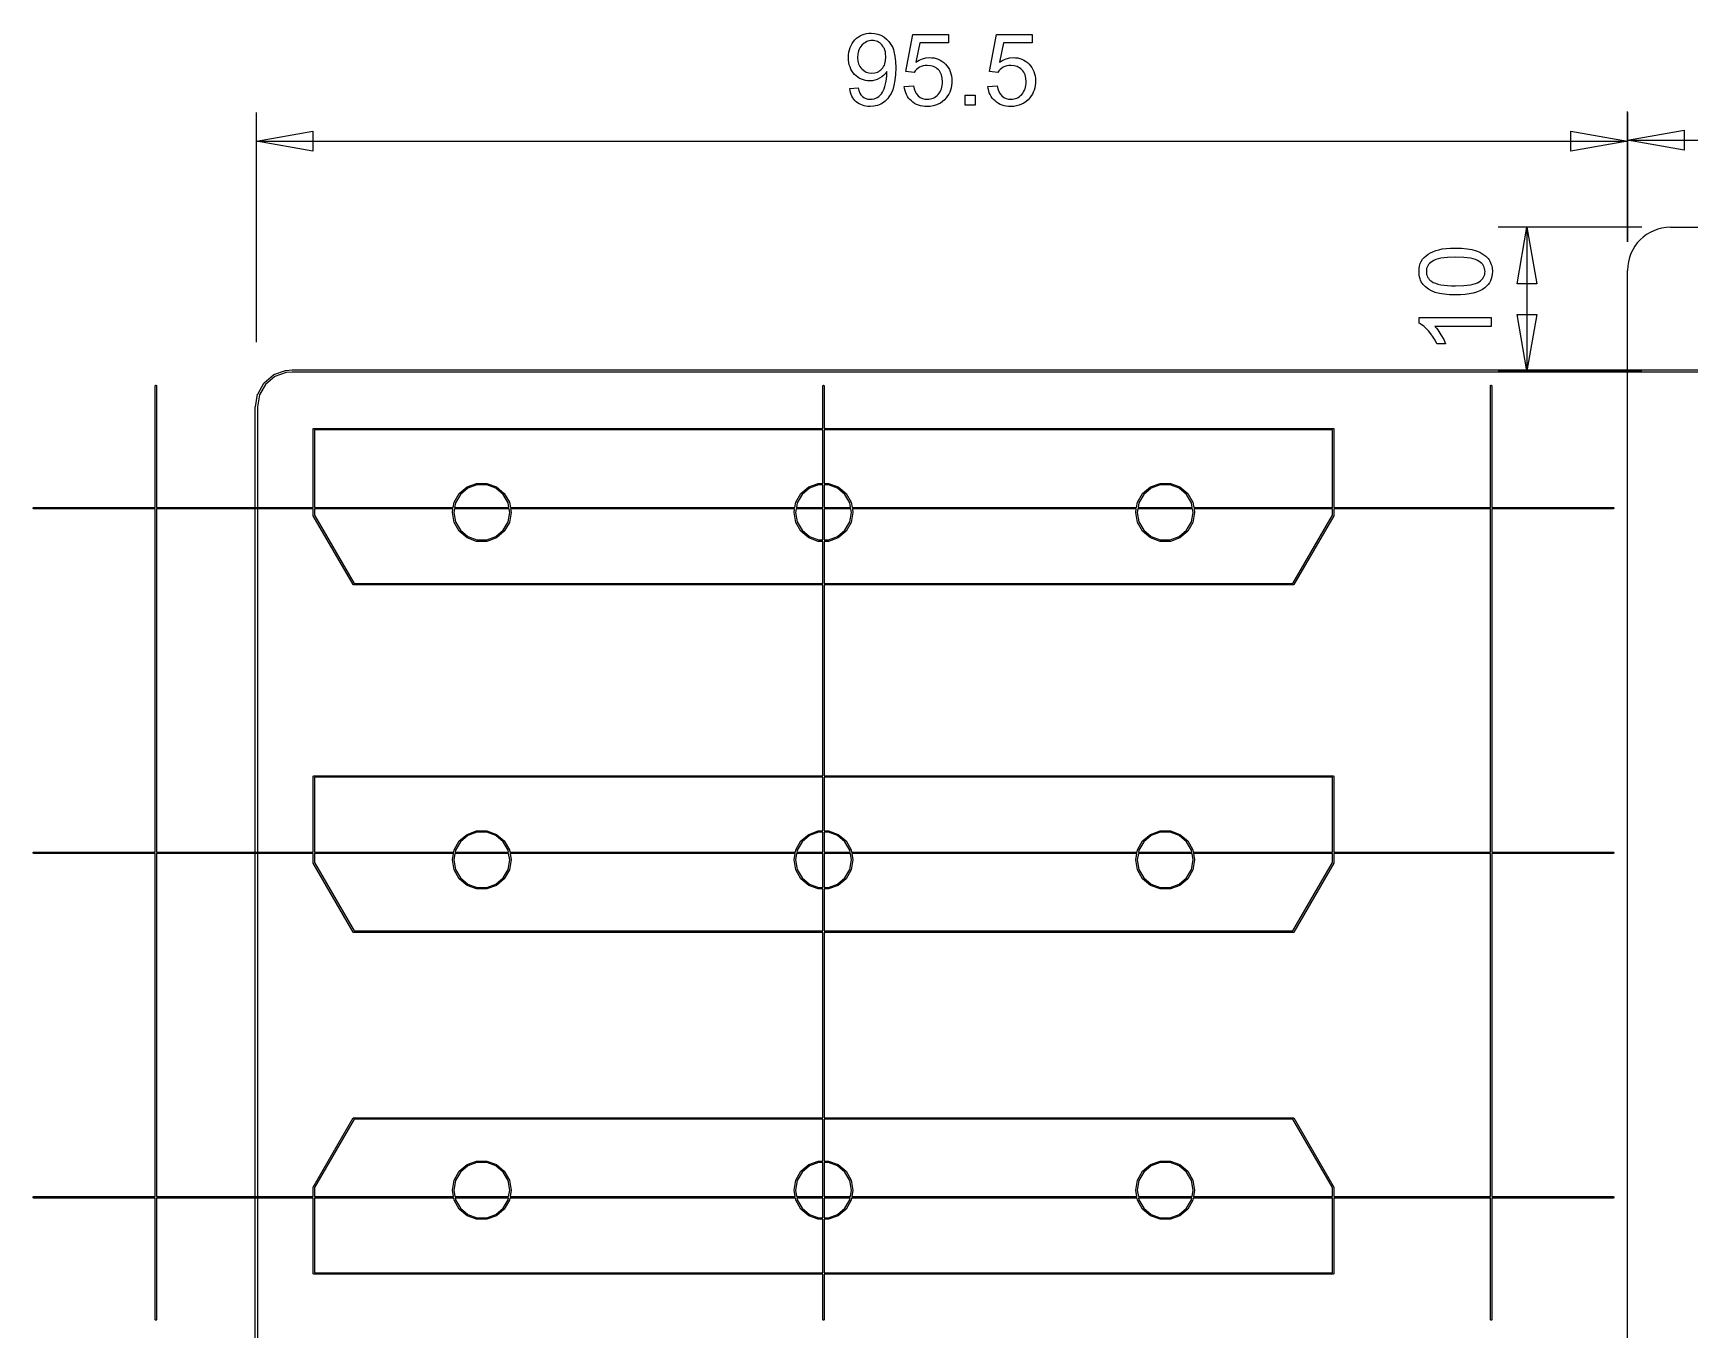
# Model space of a CAD drawing. Extents: x -55 to 320, y -110 to 124.
# Drawn here: x -55 to 60.3, y 33.2 to 123.5 of the extents above; entities that cross this region are included whole.
import ezdxf

# ---------------------------------------------------------------- set-up
doc = ezdxf.new("R2010")
doc.units = 0
doc.header["$LTSCALE"] = 10
for name, color, linetype in [('devices', 7, 'CONTINUOUS'), ('edge_cuts', 7, 'CONTINUOUS'), ('support_2mm_layer', 7, 'CONTINUOUS')]:
    doc.layers.add(name, color=color, linetype=linetype)

msp = doc.modelspace()

# ---------------------------------------------------------------- linework, layer by layer
at = {"layer": 'devices', "color": 7, "linetype": 'CONTINUOUS'}
for p, q in [((-46.55, 98.97), (-46.54, 98.98)), ((-46.55, 98.95), (-46.55, 98.97)), ((-46.55, 90.5), (-46.55, 98.95)), ((-46.54, 98.98), (-46.52, 98.99)), ((-46.52, 98.99), (-46.51, 99)), ((-46.51, 99), (-46.49, 99)), ((-46.49, 99), (-46.48, 98.99)), ((-46.48, 98.99), (-46.46, 98.98)), ((-46.46, 98.98), (-46.45, 98.97)), ((-46.45, 98.97), (-46.45, 98.95)), ((-46.45, 98.95), (-46.45, 90.5)), ((-0.05, 98.97), (-0.04, 98.98)), ((-0.05, 98.95), (-0.05, 98.97)), ((-0.05, 96), (-0.05, 98.95)), ((-0.04, 98.98), (-0.03, 98.99)), ((-0.03, 98.99), (-0.01, 99)), ((-0.01, 99), (0.01, 99)), ((0.01, 99), (0.03, 98.99)), ((0.03, 98.99), (0.04, 98.98)), ((0.04, 98.98), (0.05, 98.97)), ((0.05, 98.97), (0.05, 98.95)), ((0.05, 98.95), (0.05, 96)), ((46.45, 98.97), (46.46, 98.98)), ((46.45, 98.95), (46.45, 98.97)), ((46.45, 90.5), (46.45, 98.95)), ((46.46, 98.98), (46.48, 98.99)), ((46.48, 98.99), (46.49, 99)), ((46.49, 99), (46.51, 99)), ((46.51, 99), (46.52, 98.99)), ((46.52, 98.99), (46.54, 98.98)), ((46.54, 98.98), (46.55, 98.97)), ((46.55, 98.97), (46.55, 98.95)), ((46.55, 98.95), (46.55, 90.5)), ((-35.55, 95.96), (-35.55, 95.97)), ((-35.55, 95.97), (-35.54, 95.97)), ((-35.55, 95.95), (-35.55, 95.96)), ((-35.55, 95.96), (-35.55, 95.96)), ((-35.55, 90.5), (-35.55, 95.95)), ((-35.55, 95.95), (-35.55, 95.95)), ((-35.54, 95.97), (-35.54, 95.98)), ((-35.54, 95.98), (-35.54, 95.98)), ((-35.54, 95.98), (-35.53, 95.98)), ((-35.54, 95.97), (-35.54, 95.97)), ((-35.53, 95.98), (-35.53, 95.99)), ((-35.53, 95.99), (-35.53, 95.99)), ((-35.53, 95.99), (-35.52, 95.99)), ((-35.52, 95.99), (-35.52, 96)), ((-35.52, 96), (-35.51, 96)), ((-35.52, 95.99), (-35.52, 95.99)), ((-35.51, 96), (-35.51, 96)), ((-35.51, 96), (-35.5, 96)), ((-35.5, 96), (-35.5, 96)), ((-35.5, 96), (-0.05, 96)), ((-35.45, 95.9), (-35.45, 90.5)), ((-0.05, 95.9), (-35.45, 95.9)), ((-0.05, 92.17), (-0.05, 95.9)), ((0.05, 96), (35.5, 96)), ((0.05, 95.9), (0.05, 92.17)), ((35.45, 95.9), (0.05, 95.9)), ((35.45, 90.5), (35.45, 95.9)), ((35.5, 96), (35.5, 96)), ((35.5, 96), (35.51, 96)), ((35.51, 96), (35.51, 96)), ((35.51, 96), (35.52, 96)), ((35.52, 96), (35.52, 95.99)), ((35.52, 95.99), (35.52, 95.99)), ((35.52, 95.99), (35.53, 95.99)), ((35.53, 95.99), (35.53, 95.99)), ((35.53, 95.99), (35.53, 95.98)), ((35.53, 95.98), (35.54, 95.98)), ((35.54, 95.98), (35.54, 95.98)), ((35.54, 95.98), (35.54, 95.97)), ((35.54, 95.97), (35.54, 95.97)), ((35.54, 95.97), (35.55, 95.97)), ((35.55, 95.97), (35.55, 95.96)), ((35.55, 95.96), (35.55, 95.96)), ((35.55, 95.96), (35.55, 95.95)), ((35.55, 95.95), (35.55, 95.95)), ((35.55, 95.95), (35.55, 90.5)), ((-25.73, 90.85), (-25.37, 91.47)), ((-25.29, 91.4), (-25.63, 90.82)), ((-25.37, 91.47), (-24.82, 91.93)), ((-24.77, 91.84), (-25.29, 91.4)), ((-24.82, 91.93), (-24.16, 92.17)), ((-24.14, 92.07), (-24.77, 91.84)), ((-24.16, 92.17), (-23.44, 92.17)), ((-23.46, 92.07), (-24.14, 92.07)), ((-22.82, 91.84), (-23.46, 92.07)), ((-23.44, 92.17), (-22.77, 91.93)), ((-22.31, 91.4), (-22.82, 91.84)), ((-22.77, 91.93), (-22.23, 91.47)), ((-21.97, 90.82), (-22.31, 91.4)), ((-22.23, 91.47), (-21.87, 90.85)), ((-1.93, 90.85), (-1.57, 91.47)), ((-1.49, 91.4), (-1.83, 90.82)), ((-1.57, 91.47), (-1.02, 91.93)), ((-0.97, 91.84), (-1.49, 91.4)), ((-1.02, 91.93), (-0.36, 92.17)), ((-0.34, 92.07), (-0.97, 91.84)), ((-0.36, 92.17), (-0.05, 92.17)), ((-0.05, 92.07), (-0.34, 92.07)), ((-0.05, 90.5), (-0.05, 92.07)), ((0.05, 92.17), (0.36, 92.17)), ((0.05, 92.07), (0.05, 90.5)), ((0.34, 92.07), (0.05, 92.07)), ((0.97, 91.84), (0.34, 92.07)), ((0.36, 92.17), (1.02, 91.93)), ((1.49, 91.4), (0.97, 91.84)), ((1.02, 91.93), (1.57, 91.47)), ((1.83, 90.82), (1.49, 91.4)), ((1.57, 91.47), (1.93, 90.85)), ((21.87, 90.85), (22.23, 91.47)), ((22.31, 91.4), (21.97, 90.82)), ((22.23, 91.47), (22.77, 91.93)), ((22.82, 91.84), (22.31, 91.4)), ((22.77, 91.93), (23.44, 92.17)), ((23.46, 92.07), (22.82, 91.84)), ((23.44, 92.17), (24.16, 92.17)), ((24.14, 92.07), (23.46, 92.07)), ((24.77, 91.84), (24.14, 92.07)), ((24.16, 92.17), (24.82, 91.93)), ((25.29, 91.4), (24.77, 91.84)), ((24.82, 91.93), (25.37, 91.47)), ((25.63, 90.82), (25.29, 91.4)), ((25.37, 91.47), (25.73, 90.85)), ((-55.05, 90.46), (-55.04, 90.47)), ((-55.05, 90.44), (-55.05, 90.46)), ((-55.04, 90.42), (-55.05, 90.44)), ((-55.04, 90.47), (-55.03, 90.49)), ((-55.03, 90.41), (-55.04, 90.42)), ((-55.03, 90.49), (-55.02, 90.5)), ((-55.02, 90.4), (-55.03, 90.41)), ((-55.02, 90.5), (-55, 90.5)), ((-55, 90.4), (-55.02, 90.4)), ((-55, 90.5), (-46.55, 90.5)), ((-46.55, 90.4), (-55, 90.4)), ((-46.55, 66.5), (-46.55, 90.4)), ((-46.45, 90.5), (-35.55, 90.5)), ((-46.45, 90.4), (-46.45, 66.5)), ((-35.55, 90.4), (-46.45, 90.4)), ((-35.55, 89.95), (-35.55, 90.4)), ((-35.45, 90.5), (-25.79, 90.5)), ((-25.81, 90.4), (-35.45, 90.4)), ((-35.45, 90.4), (-35.45, 89.96)), ((-25.85, 90.15), (-25.81, 90.4)), ((-25.73, 89.45), (-25.85, 90.15)), ((-25.79, 90.5), (-25.73, 90.85)), ((-25.71, 90.4), (-25.75, 90.15)), ((-25.75, 90.15), (-25.63, 89.48)), ((-21.89, 90.4), (-25.71, 90.4)), ((-25.63, 90.82), (-25.69, 90.5)), ((-25.69, 90.5), (-21.91, 90.5)), ((-21.91, 90.5), (-21.97, 90.82)), ((-21.97, 89.48), (-21.85, 90.15)), ((-21.85, 90.15), (-21.89, 90.4)), ((-21.87, 90.85), (-21.81, 90.5)), ((-21.75, 90.15), (-21.87, 89.45)), ((-21.81, 90.5), (-1.99, 90.5)), ((-2.01, 90.4), (-21.79, 90.4)), ((-21.79, 90.4), (-21.75, 90.15)), ((-2.05, 90.15), (-2.01, 90.4)), ((-1.93, 89.45), (-2.05, 90.15)), ((-1.99, 90.5), (-1.93, 90.85)), ((-1.91, 90.4), (-1.95, 90.15)), ((-1.95, 90.15), (-1.83, 89.48)), ((-0.05, 90.4), (-1.91, 90.4)), ((-1.83, 90.82), (-1.89, 90.5)), ((-1.89, 90.5), (-0.05, 90.5)), ((-0.05, 88.23), (-0.05, 90.4)), ((0.05, 90.5), (1.89, 90.5)), ((0.05, 90.4), (0.05, 88.23)), ((1.91, 90.4), (0.05, 90.4)), ((1.89, 90.5), (1.83, 90.82)), ((1.83, 89.48), (1.95, 90.15)), ((1.95, 90.15), (1.91, 90.4)), ((1.93, 90.85), (1.99, 90.5)), ((2.05, 90.15), (1.93, 89.45)), ((1.99, 90.5), (21.81, 90.5)), ((21.79, 90.4), (2.01, 90.4)), ((2.01, 90.4), (2.05, 90.15)), ((21.75, 90.15), (21.79, 90.4)), ((21.87, 89.45), (21.75, 90.15)), ((21.81, 90.5), (21.87, 90.85)), ((21.89, 90.4), (21.85, 90.15)), ((21.85, 90.15), (21.97, 89.48)), ((25.71, 90.4), (21.89, 90.4)), ((21.97, 90.82), (21.91, 90.5)), ((21.91, 90.5), (25.69, 90.5)), ((25.69, 90.5), (25.63, 90.82)), ((25.63, 89.48), (25.75, 90.15)), ((25.75, 90.15), (25.71, 90.4)), ((25.73, 90.85), (25.79, 90.5)), ((25.85, 90.15), (25.73, 89.45)), ((25.79, 90.5), (35.45, 90.5)), ((35.45, 90.4), (25.81, 90.4)), ((25.81, 90.4), (25.85, 90.15)), ((35.45, 89.96), (35.45, 90.4)), ((35.55, 90.5), (46.45, 90.5)), ((46.45, 90.4), (35.55, 90.4)), ((35.55, 90.4), (35.55, 89.95)), ((46.45, 66.5), (46.45, 90.4)), ((46.55, 90.5), (55, 90.5)), ((55, 90.4), (46.55, 90.4)), ((46.55, 90.4), (46.55, 66.5)), ((55, 90.5), (55.02, 90.5)), ((55.02, 90.4), (55, 90.4)), ((55.02, 90.5), (55.03, 90.49)), ((55.03, 90.41), (55.02, 90.4)), ((55.03, 90.49), (55.04, 90.47)), ((55.04, 90.42), (55.03, 90.41)), ((55.04, 90.47), (55.05, 90.46)), ((55.05, 90.44), (55.04, 90.42)), ((55.05, 90.46), (55.05, 90.44)), ((-35.55, 89.94), (-35.55, 89.95)), ((-35.55, 89.95), (-35.55, 89.95)), ((-35.55, 89.93), (-35.55, 89.94)), ((-35.55, 89.94), (-35.55, 89.94)), ((-35.54, 89.93), (-35.55, 89.93)), ((-35.54, 89.92), (-35.54, 89.93)), ((-32.77, 85.12), (-35.54, 89.92)), ((-35.45, 89.96), (-32.7, 85.2)), ((-25.37, 88.83), (-25.73, 89.45)), ((-25.63, 89.48), (-25.29, 88.9)), ((-25.29, 88.9), (-24.77, 88.46)), ((-22.82, 88.46), (-22.31, 88.9)), ((-22.31, 88.9), (-21.97, 89.48)), ((-21.87, 89.45), (-22.23, 88.83)), ((-1.57, 88.83), (-1.93, 89.45)), ((-1.83, 89.48), (-1.49, 88.9)), ((-1.49, 88.9), (-0.97, 88.46)), ((0.97, 88.46), (1.49, 88.9)), ((1.49, 88.9), (1.83, 89.48)), ((1.93, 89.45), (1.57, 88.83)), ((22.23, 88.83), (21.87, 89.45)), ((21.97, 89.48), (22.31, 88.9)), ((22.31, 88.9), (22.82, 88.46)), ((24.77, 88.46), (25.29, 88.9)), ((25.29, 88.9), (25.63, 89.48)), ((25.73, 89.45), (25.37, 88.83)), ((32.7, 85.2), (35.45, 89.96)), ((35.54, 89.92), (32.77, 85.12)), ((35.55, 89.93), (35.54, 89.93)), ((35.54, 89.93), (35.54, 89.92)), ((35.55, 89.95), (35.55, 89.95)), ((35.55, 89.95), (35.55, 89.94)), ((35.55, 89.94), (35.55, 89.94)), ((35.55, 89.94), (35.55, 89.93)), ((-24.82, 88.37), (-25.37, 88.83)), ((-24.16, 88.13), (-24.82, 88.37)), ((-24.77, 88.46), (-24.14, 88.23)), ((-23.44, 88.13), (-24.16, 88.13)), ((-24.14, 88.23), (-23.46, 88.23)), ((-23.46, 88.23), (-22.82, 88.46)), ((-22.77, 88.37), (-23.44, 88.13)), ((-22.23, 88.83), (-22.77, 88.37)), ((-1.02, 88.37), (-1.57, 88.83)), ((-0.36, 88.13), (-1.02, 88.37)), ((-0.97, 88.46), (-0.34, 88.23)), ((-0.05, 88.13), (-0.36, 88.13)), ((-0.34, 88.23), (-0.05, 88.23)), ((-0.05, 85.2), (-0.05, 88.13)), ((0.05, 88.23), (0.34, 88.23)), ((0.36, 88.13), (0.05, 88.13)), ((0.05, 88.13), (0.05, 85.2)), ((0.34, 88.23), (0.97, 88.46)), ((1.02, 88.37), (0.36, 88.13)), ((1.57, 88.83), (1.02, 88.37)), ((22.77, 88.37), (22.23, 88.83)), ((23.44, 88.13), (22.77, 88.37)), ((22.82, 88.46), (23.46, 88.23)), ((24.16, 88.13), (23.44, 88.13)), ((23.46, 88.23), (24.14, 88.23)), ((24.14, 88.23), (24.77, 88.46)), ((24.82, 88.37), (24.16, 88.13)), ((25.37, 88.83), (24.82, 88.37)), ((-32.76, 85.11), (-32.77, 85.12)), ((-32.75, 85.1), (-32.76, 85.11)), ((-32.76, 85.11), (-32.76, 85.11)), ((-32.73, 85.1), (-32.75, 85.1)), ((-0.05, 85.1), (-32.73, 85.1)), ((-32.7, 85.2), (-0.05, 85.2)), ((-0.05, 71.8), (-0.05, 85.1)), ((0.05, 85.2), (32.7, 85.2)), ((32.73, 85.1), (0.05, 85.1)), ((0.05, 85.1), (0.05, 71.8)), ((32.75, 85.1), (32.73, 85.1)), ((32.76, 85.11), (32.75, 85.1)), ((32.77, 85.12), (32.76, 85.11)), ((32.76, 85.11), (32.76, 85.11)), ((-35.55, 71.76), (-35.55, 71.77)), ((-35.55, 71.77), (-35.54, 71.77)), ((-35.55, 71.75), (-35.55, 71.76)), ((-35.55, 71.76), (-35.55, 71.76)), ((-35.55, 66.5), (-35.55, 71.75)), ((-35.55, 71.75), (-35.55, 71.75)), ((-35.54, 71.77), (-35.54, 71.78)), ((-35.54, 71.78), (-35.54, 71.78)), ((-35.54, 71.78), (-35.54, 71.78)), ((-35.54, 71.78), (-35.53, 71.78)), ((-35.53, 71.78), (-35.53, 71.79)), ((-35.53, 71.79), (-35.53, 71.79)), ((-35.53, 71.79), (-35.52, 71.79)), ((-35.52, 71.79), (-35.52, 71.8)), ((-35.52, 71.8), (-35.51, 71.8)), ((-35.52, 71.79), (-35.52, 71.79)), ((-35.51, 71.8), (-35.51, 71.8)), ((-35.51, 71.8), (-35.5, 71.8)), ((-35.5, 71.8), (-35.5, 71.8)), ((-35.5, 71.8), (-0.05, 71.8)), ((-35.45, 71.7), (-35.45, 66.5)), ((-0.05, 71.7), (-35.45, 71.7)), ((-0.05, 67.97), (-0.05, 71.7)), ((0.05, 71.8), (35.5, 71.8)), ((0.05, 71.7), (0.05, 67.97)), ((35.45, 71.7), (0.05, 71.7)), ((35.45, 66.5), (35.45, 71.7)), ((35.5, 71.8), (35.5, 71.8)), ((35.5, 71.8), (35.51, 71.8)), ((35.51, 71.8), (35.51, 71.8)), ((35.51, 71.8), (35.52, 71.8)), ((35.52, 71.8), (35.52, 71.79)), ((35.52, 71.79), (35.52, 71.79)), ((35.52, 71.79), (35.53, 71.79)), ((35.53, 71.79), (35.53, 71.79)), ((35.53, 71.79), (35.53, 71.78)), ((35.53, 71.78), (35.54, 71.78)), ((35.54, 71.78), (35.54, 71.78)), ((35.54, 71.78), (35.54, 71.78)), ((35.54, 71.78), (35.54, 71.77)), ((35.54, 71.77), (35.55, 71.77)), ((35.55, 71.77), (35.55, 71.76)), ((35.55, 71.76), (35.55, 71.76)), ((35.55, 71.76), (35.55, 71.75)), ((35.55, 71.75), (35.55, 71.75)), ((35.55, 71.75), (35.55, 66.5)), ((-25.73, 66.65), (-25.37, 67.27)), ((-25.29, 67.2), (-25.63, 66.62)), ((-25.37, 67.27), (-24.82, 67.73)), ((-24.77, 67.64), (-25.29, 67.2)), ((-24.82, 67.73), (-24.16, 67.97)), ((-24.14, 67.87), (-24.77, 67.64)), ((-24.16, 67.97), (-23.44, 67.97)), ((-23.46, 67.87), (-24.14, 67.87)), ((-22.82, 67.64), (-23.46, 67.87)), ((-23.44, 67.97), (-22.77, 67.73)), ((-22.31, 67.2), (-22.82, 67.64)), ((-22.77, 67.73), (-22.23, 67.27)), ((-21.97, 66.62), (-22.31, 67.2)), ((-22.23, 67.27), (-21.87, 66.65)), ((-1.93, 66.65), (-1.57, 67.27)), ((-1.49, 67.2), (-1.83, 66.62)), ((-1.57, 67.27), (-1.02, 67.73)), ((-0.97, 67.64), (-1.49, 67.2)), ((-1.02, 67.73), (-0.36, 67.97)), ((-0.34, 67.87), (-0.97, 67.64)), ((-0.36, 67.97), (-0.05, 67.97)), ((-0.05, 67.87), (-0.34, 67.87)), ((-0.05, 66.5), (-0.05, 67.87)), ((0.05, 67.97), (0.36, 67.97)), ((0.05, 67.87), (0.05, 66.5)), ((0.34, 67.87), (0.05, 67.87)), ((0.97, 67.64), (0.34, 67.87)), ((0.36, 67.97), (1.02, 67.73)), ((1.49, 67.2), (0.97, 67.64)), ((1.02, 67.73), (1.57, 67.27)), ((1.83, 66.62), (1.49, 67.2)), ((1.57, 67.27), (1.93, 66.65)), ((21.87, 66.65), (22.23, 67.27)), ((22.31, 67.2), (21.97, 66.62)), ((22.23, 67.27), (22.77, 67.73)), ((22.82, 67.64), (22.31, 67.2)), ((22.77, 67.73), (23.44, 67.97)), ((23.46, 67.87), (22.82, 67.64)), ((23.44, 67.97), (24.16, 67.97)), ((24.14, 67.87), (23.46, 67.87)), ((24.77, 67.64), (24.14, 67.87)), ((24.16, 67.97), (24.82, 67.73)), ((25.29, 67.2), (24.77, 67.64)), ((24.82, 67.73), (25.37, 67.27)), ((25.63, 66.62), (25.29, 67.2)), ((25.37, 67.27), (25.73, 66.65)), ((-55.05, 66.46), (-55.04, 66.47)), ((-55.05, 66.44), (-55.05, 66.46)), ((-55.04, 66.42), (-55.05, 66.44)), ((-55.04, 66.47), (-55.03, 66.49)), ((-55.03, 66.41), (-55.04, 66.42)), ((-55.03, 66.49), (-55.02, 66.5)), ((-55.02, 66.4), (-55.03, 66.41)), ((-55.02, 66.5), (-55, 66.5)), ((-55, 66.4), (-55.02, 66.4)), ((-55, 66.5), (-46.55, 66.5)), ((-46.55, 66.4), (-55, 66.4)), ((-46.55, 42.5), (-46.55, 66.4)), ((-46.45, 66.5), (-35.55, 66.5)), ((-46.45, 66.4), (-46.45, 42.5)), ((-35.55, 66.4), (-46.45, 66.4)), ((-35.55, 65.75), (-35.55, 66.4)), ((-35.45, 66.5), (-25.75, 66.5)), ((-25.77, 66.4), (-35.45, 66.4)), ((-35.45, 66.4), (-35.45, 65.76)), ((-25.85, 65.95), (-25.77, 66.4)), ((-25.73, 65.25), (-25.85, 65.95)), ((-25.75, 66.5), (-25.73, 66.65)), ((-25.67, 66.4), (-25.75, 65.95)), ((-25.75, 65.95), (-25.63, 65.28)), ((-21.93, 66.4), (-25.67, 66.4)), ((-25.63, 66.62), (-25.65, 66.5)), ((-25.65, 66.5), (-21.95, 66.5)), ((-21.95, 66.5), (-21.97, 66.62)), ((-21.97, 65.28), (-21.85, 65.95)), ((-21.85, 65.95), (-21.93, 66.4)), ((-21.87, 66.65), (-21.85, 66.5)), ((-21.75, 65.95), (-21.87, 65.25)), ((-21.85, 66.5), (-1.95, 66.5)), ((-1.97, 66.4), (-21.83, 66.4)), ((-21.83, 66.4), (-21.75, 65.95)), ((-2.05, 65.95), (-1.97, 66.4)), ((-1.93, 65.25), (-2.05, 65.95)), ((-1.95, 66.5), (-1.93, 66.65)), ((-1.87, 66.4), (-1.95, 65.95)), ((-1.95, 65.95), (-1.83, 65.28)), ((-0.05, 66.4), (-1.87, 66.4)), ((-1.83, 66.62), (-1.85, 66.5)), ((-1.85, 66.5), (-0.05, 66.5)), ((-0.05, 64.03), (-0.05, 66.4)), ((0.05, 66.5), (1.85, 66.5)), ((0.05, 66.4), (0.05, 64.03)), ((1.87, 66.4), (0.05, 66.4)), ((1.85, 66.5), (1.83, 66.62)), ((1.83, 65.28), (1.95, 65.95)), ((1.95, 65.95), (1.87, 66.4)), ((1.93, 66.65), (1.95, 66.5)), ((2.05, 65.95), (1.93, 65.25)), ((1.95, 66.5), (21.85, 66.5)), ((21.83, 66.4), (1.97, 66.4)), ((1.97, 66.4), (2.05, 65.95)), ((21.75, 65.95), (21.83, 66.4)), ((21.87, 65.25), (21.75, 65.95)), ((21.85, 66.5), (21.87, 66.65)), ((21.93, 66.4), (21.85, 65.95)), ((21.85, 65.95), (21.97, 65.28)), ((25.67, 66.4), (21.93, 66.4)), ((21.97, 66.62), (21.95, 66.5)), ((21.95, 66.5), (25.65, 66.5)), ((25.65, 66.5), (25.63, 66.62)), ((25.63, 65.28), (25.75, 65.95)), ((25.75, 65.95), (25.67, 66.4)), ((25.73, 66.65), (25.75, 66.5)), ((25.85, 65.95), (25.73, 65.25)), ((25.75, 66.5), (35.45, 66.5)), ((35.45, 66.4), (25.77, 66.4)), ((25.77, 66.4), (25.85, 65.95)), ((35.45, 65.76), (35.45, 66.4)), ((35.55, 66.5), (46.45, 66.5)), ((46.45, 66.4), (35.55, 66.4)), ((35.55, 66.4), (35.55, 65.75)), ((46.45, 42.5), (46.45, 66.4)), ((46.55, 66.5), (55, 66.5)), ((55, 66.4), (46.55, 66.4)), ((46.55, 66.4), (46.55, 42.5)), ((55, 66.5), (55.02, 66.5)), ((55.02, 66.4), (55, 66.4)), ((55.02, 66.5), (55.03, 66.49)), ((55.03, 66.41), (55.02, 66.4)), ((55.03, 66.49), (55.04, 66.47)), ((55.04, 66.42), (55.03, 66.41)), ((55.04, 66.47), (55.05, 66.46)), ((55.05, 66.44), (55.04, 66.42)), ((55.05, 66.46), (55.05, 66.44)), ((-35.55, 65.74), (-35.55, 65.75)), ((-35.55, 65.75), (-35.55, 65.75)), ((-35.55, 65.73), (-35.55, 65.74)), ((-35.55, 65.74), (-35.55, 65.74)), ((-35.54, 65.73), (-35.55, 65.73)), ((-35.54, 65.72), (-35.54, 65.73)), ((-32.77, 60.92), (-35.54, 65.72)), ((-35.45, 65.76), (-32.7, 61)), ((-25.37, 64.63), (-25.73, 65.25)), ((-25.63, 65.28), (-25.29, 64.7)), ((-24.82, 64.17), (-25.37, 64.63)), ((-25.29, 64.7), (-24.77, 64.26)), ((-22.82, 64.26), (-22.31, 64.7)), ((-22.23, 64.63), (-22.77, 64.17)), ((-22.31, 64.7), (-21.97, 65.28)), ((-21.87, 65.25), (-22.23, 64.63)), ((-1.57, 64.63), (-1.93, 65.25)), ((-1.83, 65.28), (-1.49, 64.7)), ((-1.02, 64.17), (-1.57, 64.63)), ((-1.49, 64.7), (-0.97, 64.26)), ((0.97, 64.26), (1.49, 64.7)), ((1.57, 64.63), (1.02, 64.17)), ((1.49, 64.7), (1.83, 65.28)), ((1.93, 65.25), (1.57, 64.63)), ((22.23, 64.63), (21.87, 65.25)), ((21.97, 65.28), (22.31, 64.7)), ((22.77, 64.17), (22.23, 64.63)), ((22.31, 64.7), (22.82, 64.26)), ((24.77, 64.26), (25.29, 64.7)), ((25.37, 64.63), (24.82, 64.17)), ((25.29, 64.7), (25.63, 65.28)), ((25.73, 65.25), (25.37, 64.63)), ((32.7, 61), (35.45, 65.76)), ((35.54, 65.72), (32.77, 60.92)), ((35.55, 65.73), (35.54, 65.73)), ((35.54, 65.73), (35.54, 65.72)), ((35.55, 65.75), (35.55, 65.75)), ((35.55, 65.75), (35.55, 65.74)), ((35.55, 65.74), (35.55, 65.74)), ((35.55, 65.74), (35.55, 65.73)), ((-24.16, 63.93), (-24.82, 64.17)), ((-24.77, 64.26), (-24.14, 64.03)), ((-23.44, 63.93), (-24.16, 63.93)), ((-24.14, 64.03), (-23.46, 64.03)), ((-23.46, 64.03), (-22.82, 64.26)), ((-22.77, 64.17), (-23.44, 63.93)), ((-0.36, 63.93), (-1.02, 64.17)), ((-0.97, 64.26), (-0.34, 64.03)), ((-0.05, 63.93), (-0.36, 63.93)), ((-0.34, 64.03), (-0.05, 64.03)), ((-0.05, 61), (-0.05, 63.93)), ((0.05, 64.03), (0.34, 64.03)), ((0.36, 63.93), (0.05, 63.93)), ((0.05, 63.93), (0.05, 61)), ((0.34, 64.03), (0.97, 64.26)), ((1.02, 64.17), (0.36, 63.93)), ((23.44, 63.93), (22.77, 64.17)), ((22.82, 64.26), (23.46, 64.03)), ((24.16, 63.93), (23.44, 63.93)), ((23.46, 64.03), (24.14, 64.03)), ((24.14, 64.03), (24.77, 64.26)), ((24.82, 64.17), (24.16, 63.93)), ((-32.76, 60.91), (-32.77, 60.92)), ((-32.75, 60.9), (-32.76, 60.91)), ((-32.76, 60.91), (-32.76, 60.91)), ((-32.73, 60.9), (-32.75, 60.9)), ((-0.05, 60.9), (-32.73, 60.9)), ((-32.7, 61), (-0.05, 61)), ((-0.05, 48), (-0.05, 60.9)), ((0.05, 61), (32.7, 61)), ((32.73, 60.9), (0.05, 60.9)), ((0.05, 60.9), (0.05, 48)), ((32.75, 60.9), (32.73, 60.9)), ((32.76, 60.91), (32.75, 60.9)), ((32.77, 60.92), (32.76, 60.91)), ((32.76, 60.91), (32.76, 60.91)), ((-35.54, 43.17), (-32.77, 47.98)), ((-32.7, 47.9), (-35.45, 43.14)), ((-32.77, 47.98), (-32.76, 47.99)), ((-32.76, 47.99), (-32.75, 48)), ((-32.76, 47.99), (-32.76, 47.99)), ((-32.75, 48), (-32.73, 48)), ((-32.73, 48), (-0.05, 48)), ((-0.05, 47.9), (-32.7, 47.9)), ((-0.05, 44.97), (-0.05, 47.9)), ((0.05, 48), (32.73, 48)), ((32.7, 47.9), (0.05, 47.9)), ((0.05, 47.9), (0.05, 44.97)), ((35.45, 43.14), (32.7, 47.9)), ((32.73, 48), (32.75, 48)), ((32.75, 48), (32.76, 47.99)), ((32.76, 47.99), (32.76, 47.99)), ((32.76, 47.99), (32.77, 47.98)), ((32.77, 47.98), (35.54, 43.17)), ((-25.73, 43.65), (-25.37, 44.27)), ((-25.29, 44.2), (-25.63, 43.62)), ((-25.37, 44.27), (-24.82, 44.73)), ((-24.77, 44.64), (-25.29, 44.2)), ((-24.82, 44.73), (-24.16, 44.97)), ((-24.14, 44.87), (-24.77, 44.64)), ((-24.16, 44.97), (-23.44, 44.97)), ((-23.46, 44.87), (-24.14, 44.87)), ((-22.82, 44.64), (-23.46, 44.87)), ((-23.44, 44.97), (-22.77, 44.73)), ((-22.31, 44.2), (-22.82, 44.64)), ((-22.77, 44.73), (-22.23, 44.27)), ((-21.97, 43.62), (-22.31, 44.2)), ((-22.23, 44.27), (-21.87, 43.65)), ((-1.93, 43.65), (-1.57, 44.27)), ((-1.49, 44.2), (-1.83, 43.62)), ((-1.57, 44.27), (-1.02, 44.73)), ((-0.97, 44.64), (-1.49, 44.2)), ((-1.02, 44.73), (-0.36, 44.97)), ((-0.34, 44.87), (-0.97, 44.64)), ((-0.36, 44.97), (-0.05, 44.97)), ((-0.05, 44.87), (-0.34, 44.87)), ((-0.05, 42.5), (-0.05, 44.87)), ((0.05, 44.97), (0.36, 44.97)), ((0.34, 44.87), (0.05, 44.87)), ((0.05, 44.87), (0.05, 42.5)), ((0.97, 44.64), (0.34, 44.87)), ((0.36, 44.97), (1.02, 44.73)), ((1.49, 44.2), (0.97, 44.64)), ((1.02, 44.73), (1.57, 44.27)), ((1.83, 43.62), (1.49, 44.2)), ((1.57, 44.27), (1.93, 43.65)), ((21.87, 43.65), (22.23, 44.27)), ((22.31, 44.2), (21.97, 43.62)), ((22.23, 44.27), (22.77, 44.73)), ((22.82, 44.64), (22.31, 44.2)), ((22.77, 44.73), (23.44, 44.97)), ((23.46, 44.87), (22.82, 44.64)), ((23.44, 44.97), (24.16, 44.97)), ((24.14, 44.87), (23.46, 44.87)), ((24.77, 44.64), (24.14, 44.87)), ((24.16, 44.97), (24.82, 44.73)), ((25.29, 44.2), (24.77, 44.64)), ((24.82, 44.73), (25.37, 44.27)), ((25.63, 43.62), (25.29, 44.2)), ((25.37, 44.27), (25.73, 43.65)), ((-35.55, 43.16), (-35.55, 43.17)), ((-35.55, 43.17), (-35.54, 43.17)), ((-35.55, 43.15), (-35.55, 43.16)), ((-35.55, 43.16), (-35.55, 43.16)), ((-35.55, 42.5), (-35.55, 43.15)), ((-35.55, 43.15), (-35.55, 43.15)), ((-35.54, 43.17), (-35.54, 43.17)), ((-35.45, 43.14), (-35.45, 42.5)), ((-25.85, 42.95), (-25.73, 43.65)), ((-25.77, 42.5), (-25.85, 42.95)), ((-25.63, 43.62), (-25.75, 42.95)), ((-25.75, 42.95), (-25.67, 42.5)), ((-21.85, 42.95), (-21.97, 43.62)), ((-21.93, 42.5), (-21.85, 42.95)), ((-21.87, 43.65), (-21.75, 42.95)), ((-21.75, 42.95), (-21.83, 42.5)), ((-2.05, 42.95), (-1.93, 43.65)), ((-1.97, 42.5), (-2.05, 42.95)), ((-1.83, 43.62), (-1.95, 42.95)), ((-1.95, 42.95), (-1.87, 42.5)), ((1.95, 42.95), (1.83, 43.62)), ((1.87, 42.5), (1.95, 42.95)), ((1.93, 43.65), (2.05, 42.95)), ((2.05, 42.95), (1.97, 42.5)), ((21.75, 42.95), (21.87, 43.65)), ((21.83, 42.5), (21.75, 42.95)), ((21.97, 43.62), (21.85, 42.95)), ((21.85, 42.95), (21.93, 42.5)), ((25.75, 42.95), (25.63, 43.62)), ((25.67, 42.5), (25.75, 42.95)), ((25.73, 43.65), (25.85, 42.95)), ((25.85, 42.95), (25.77, 42.5)), ((35.45, 42.5), (35.45, 43.14)), ((35.54, 43.17), (35.54, 43.17)), ((35.54, 43.17), (35.55, 43.17)), ((35.55, 43.17), (35.55, 43.16)), ((35.55, 43.16), (35.55, 43.16)), ((35.55, 43.16), (35.55, 43.15)), ((35.55, 43.15), (35.55, 43.15)), ((35.55, 43.15), (35.55, 42.5)), ((-55.05, 42.46), (-55.04, 42.48)), ((-55.05, 42.44), (-55.05, 42.46)), ((-55.04, 42.42), (-55.05, 42.44)), ((-55.04, 42.48), (-55.03, 42.49)), ((-55.03, 42.41), (-55.04, 42.42)), ((-55.03, 42.49), (-55.02, 42.5)), ((-55.02, 42.4), (-55.03, 42.41)), ((-55.02, 42.5), (-55, 42.5)), ((-55, 42.4), (-55.02, 42.4)), ((-55, 42.5), (-46.55, 42.5)), ((-46.55, 42.4), (-55, 42.4)), ((-46.55, 33.95), (-46.55, 42.4)), ((-46.45, 42.5), (-35.55, 42.5)), ((-35.55, 42.4), (-46.45, 42.4)), ((-46.45, 42.4), (-46.45, 33.95)), ((-35.55, 37.15), (-35.55, 42.4)), ((-35.45, 42.5), (-25.77, 42.5)), ((-25.75, 42.4), (-35.45, 42.4)), ((-35.45, 42.4), (-35.45, 37.2)), ((-25.73, 42.25), (-25.75, 42.4)), ((-25.37, 41.63), (-25.73, 42.25)), ((-25.67, 42.5), (-21.93, 42.5)), ((-25.65, 42.4), (-25.63, 42.28)), ((-21.95, 42.4), (-25.65, 42.4)), ((-25.63, 42.28), (-25.29, 41.7)), ((-24.82, 41.17), (-25.37, 41.63)), ((-25.29, 41.7), (-24.77, 41.26)), ((-22.82, 41.26), (-22.31, 41.7)), ((-22.23, 41.63), (-22.77, 41.17)), ((-22.31, 41.7), (-21.97, 42.28)), ((-21.87, 42.25), (-22.23, 41.63)), ((-21.97, 42.28), (-21.95, 42.4)), ((-21.85, 42.4), (-21.87, 42.25)), ((-1.95, 42.4), (-21.85, 42.4)), ((-21.83, 42.5), (-1.97, 42.5)), ((-1.93, 42.25), (-1.95, 42.4)), ((-1.57, 41.63), (-1.93, 42.25)), ((-1.87, 42.5), (-0.05, 42.5)), ((-1.85, 42.4), (-1.83, 42.28)), ((-0.05, 42.4), (-1.85, 42.4)), ((-1.83, 42.28), (-1.49, 41.7)), ((-1.02, 41.17), (-1.57, 41.63)), ((-1.49, 41.7), (-0.97, 41.26)), ((-0.05, 41.03), (-0.05, 42.4)), ((0.05, 42.5), (1.87, 42.5)), ((0.05, 42.4), (0.05, 41.03)), ((1.85, 42.4), (0.05, 42.4)), ((0.97, 41.26), (1.49, 41.7)), ((1.57, 41.63), (1.02, 41.17)), ((1.49, 41.7), (1.83, 42.28)), ((1.93, 42.25), (1.57, 41.63)), ((1.83, 42.28), (1.85, 42.4)), ((1.95, 42.4), (1.93, 42.25)), ((21.85, 42.4), (1.95, 42.4)), ((1.97, 42.5), (21.83, 42.5)), ((21.87, 42.25), (21.85, 42.4)), ((22.23, 41.63), (21.87, 42.25)), ((21.93, 42.5), (25.67, 42.5)), ((21.95, 42.4), (21.97, 42.28)), ((25.65, 42.4), (21.95, 42.4)), ((21.97, 42.28), (22.31, 41.7)), ((22.77, 41.17), (22.23, 41.63)), ((22.31, 41.7), (22.82, 41.26)), ((24.77, 41.26), (25.29, 41.7)), ((25.37, 41.63), (24.82, 41.17)), ((25.29, 41.7), (25.63, 42.28)), ((25.73, 42.25), (25.37, 41.63)), ((25.63, 42.28), (25.65, 42.4)), ((25.75, 42.4), (25.73, 42.25)), ((35.45, 42.4), (25.75, 42.4)), ((25.77, 42.5), (35.45, 42.5)), ((35.45, 37.2), (35.45, 42.4)), ((35.55, 42.5), (46.45, 42.5)), ((46.45, 42.4), (35.55, 42.4)), ((35.55, 42.4), (35.55, 37.15)), ((46.45, 33.95), (46.45, 42.4)), ((46.55, 42.5), (55, 42.5)), ((55, 42.4), (46.55, 42.4)), ((46.55, 42.4), (46.55, 33.95)), ((55, 42.5), (55.02, 42.5)), ((55.02, 42.4), (55, 42.4)), ((55.02, 42.5), (55.03, 42.49)), ((55.03, 42.41), (55.02, 42.4)), ((55.03, 42.49), (55.04, 42.48)), ((55.04, 42.42), (55.03, 42.41)), ((55.04, 42.48), (55.05, 42.46)), ((55.05, 42.44), (55.04, 42.42)), ((55.05, 42.46), (55.05, 42.44)), ((-24.16, 40.93), (-24.82, 41.17)), ((-24.77, 41.26), (-24.14, 41.03)), ((-23.44, 40.93), (-24.16, 40.93)), ((-24.14, 41.03), (-23.46, 41.03)), ((-23.46, 41.03), (-22.82, 41.26)), ((-22.77, 41.17), (-23.44, 40.93)), ((-0.36, 40.93), (-1.02, 41.17)), ((-0.97, 41.26), (-0.34, 41.03)), ((-0.05, 40.93), (-0.36, 40.93)), ((-0.34, 41.03), (-0.05, 41.03)), ((-0.05, 37.2), (-0.05, 40.93)), ((0.05, 41.03), (0.34, 41.03)), ((0.36, 40.93), (0.05, 40.93)), ((0.05, 40.93), (0.05, 37.2)), ((0.34, 41.03), (0.97, 41.26)), ((1.02, 41.17), (0.36, 40.93)), ((23.44, 40.93), (22.77, 41.17)), ((22.82, 41.26), (23.46, 41.03)), ((24.16, 40.93), (23.44, 40.93)), ((23.46, 41.03), (24.14, 41.03)), ((24.14, 41.03), (24.77, 41.26)), ((24.82, 41.17), (24.16, 40.93)), ((-35.55, 37.14), (-35.55, 37.15)), ((-35.55, 37.15), (-35.55, 37.15)), ((-35.55, 37.13), (-35.55, 37.14)), ((-35.55, 37.14), (-35.55, 37.14)), ((-35.54, 37.13), (-35.55, 37.13)), ((-35.54, 37.12), (-35.54, 37.13)), ((-35.53, 37.12), (-35.54, 37.12)), ((-35.54, 37.12), (-35.54, 37.12)), ((-35.54, 37.12), (-35.54, 37.12)), ((-35.53, 37.11), (-35.53, 37.12)), ((-35.52, 37.11), (-35.53, 37.11)), ((-35.53, 37.11), (-35.53, 37.11)), ((-35.52, 37.1), (-35.52, 37.11)), ((-35.52, 37.11), (-35.52, 37.11)), ((-35.51, 37.1), (-35.52, 37.1)), ((-35.5, 37.1), (-35.51, 37.1)), ((-35.51, 37.1), (-35.51, 37.1)), ((-0.05, 37.1), (-35.5, 37.1)), ((-35.5, 37.1), (-35.5, 37.1)), ((-35.45, 37.2), (-0.05, 37.2)), ((-0.05, 33.95), (-0.05, 37.1)), ((0.05, 37.2), (35.45, 37.2)), ((35.5, 37.1), (0.05, 37.1)), ((0.05, 37.1), (0.05, 33.95)), ((35.51, 37.1), (35.5, 37.1)), ((35.5, 37.1), (35.5, 37.1)), ((35.52, 37.1), (35.51, 37.1)), ((35.51, 37.1), (35.51, 37.1)), ((35.53, 37.11), (35.52, 37.11)), ((35.52, 37.11), (35.52, 37.11)), ((35.52, 37.11), (35.52, 37.1)), ((35.54, 37.12), (35.53, 37.12)), ((35.53, 37.12), (35.53, 37.11)), ((35.53, 37.11), (35.53, 37.11)), ((35.55, 37.13), (35.54, 37.13)), ((35.54, 37.13), (35.54, 37.12)), ((35.54, 37.12), (35.54, 37.12)), ((35.54, 37.12), (35.54, 37.12)), ((35.55, 37.15), (35.55, 37.15)), ((35.55, 37.15), (35.55, 37.14)), ((35.55, 37.14), (35.55, 37.14)), ((35.55, 37.14), (35.55, 37.13)), ((-46.55, 33.93), (-46.55, 33.95)), ((-46.54, 33.92), (-46.55, 33.93)), ((-46.52, 33.91), (-46.54, 33.92)), ((-46.51, 33.9), (-46.52, 33.91)), ((-46.49, 33.9), (-46.51, 33.9)), ((-46.48, 33.91), (-46.49, 33.9)), ((-46.46, 33.92), (-46.48, 33.91)), ((-46.45, 33.93), (-46.46, 33.92)), ((-46.45, 33.95), (-46.45, 33.93)), ((-0.05, 33.93), (-0.05, 33.95)), ((-0.04, 33.92), (-0.05, 33.93)), ((-0.03, 33.91), (-0.04, 33.92)), ((-0.01, 33.9), (-0.03, 33.91)), ((0.01, 33.9), (-0.01, 33.9)), ((0.03, 33.91), (0.01, 33.9)), ((0.04, 33.92), (0.03, 33.91)), ((0.05, 33.93), (0.04, 33.92)), ((0.05, 33.95), (0.05, 33.93)), ((46.45, 33.93), (46.45, 33.95)), ((46.46, 33.92), (46.45, 33.93)), ((46.48, 33.91), (46.46, 33.92)), ((46.49, 33.9), (46.48, 33.91)), ((46.51, 33.9), (46.49, 33.9)), ((46.52, 33.91), (46.51, 33.9)), ((46.54, 33.92), (46.52, 33.91)), ((46.55, 33.93), (46.54, 33.92)), ((46.55, 33.95), (46.55, 33.93))]:
    msp.add_line(p, q, dxfattribs=at)
at = {"layer": 'edge_cuts', "color": 7, "linetype": 'CONTINUOUS'}
for p, q in [((-38.96, 99.16), (-38.3, 99.72)), ((-38.21, 99.6), (-38.86, 99.06)), ((-38.3, 99.72), (-38.28, 99.74)), ((-38.28, 99.74), (-37.46, 100.03)), ((-37.42, 99.89), (-38.21, 99.6)), ((-37.46, 100.03), (-37.45, 100.03)), ((-37.45, 100.03), (-37.44, 100.04)), ((-37.44, 100.04), (-37.01, 100.08)), ((-37, 99.92), (-37.42, 99.89)), ((-37.01, 100.08), (-37, 100.07)), ((-37, 100.07), (-37, 100.08)), ((-37, 100.08), (183, 100.08)), ((182.99, 99.92), (-37, 99.92)), ((-39.57, 97.51), (-39.42, 98.37)), ((-39.42, 98.37), (-39.41, 98.39)), ((-39.28, 98.33), (-39.42, 97.49)), ((-39.41, 98.39), (-38.98, 99.14)), ((-38.86, 99.06), (-39.28, 98.33)), ((-38.98, 99.14), (-38.96, 99.16)), ((-39.58, 97.5), (-39.57, 97.51)), ((-39.58, -97.5), (-39.58, 97.5)), ((-39.57, 97.51), (-39.57, 97.51)), ((-39.42, 97.49), (-39.42, -97.5))]:
    msp.add_line(p, q, dxfattribs=at)
at = {"layer": 'support_2mm_layer', "color": 7, "linetype": 'CONTINUOUS'}
for p, q in [((-39.5, 102), (-39.5, 118)), ((56, 109), (56, 118.07)), ((56, 118), (56, 109)), ((-39.5, 116), (56, 116)), ((56, 116.07), (181, 116.07)), ((57, 110), (47, 110)), ((49, 110), (49, 100)), ((47, 100), (57, 100))]:
    msp.add_line(p, q, dxfattribs=at)
at = {"layer": 'support_2mm_layer', "color": 5, "linetype": 'CONTINUOUS'}
for p, q in [((59, 110), (68, 110)), ((56, -107), (56, 107))]:
    msp.add_line(p, q, dxfattribs=at)
at = {"layer": 'support_2mm_layer', "color": 7, "linetype": 'CONTINUOUS', "flags": 128}
for points in [[(1.83, 119.66), (2.42, 119.71), (2.47, 119.52), (2.53, 119.35), (2.61, 119.22), (2.71, 119.11), (2.82, 119.03), (2.95, 118.97), (3.1, 118.93), (3.25, 118.92), (3.39, 118.93), (3.52, 118.95), (3.64, 118.99), (3.75, 119.05), (3.85, 119.12), (3.94, 119.2), (4.03, 119.29), (4.1, 119.4), (4.16, 119.51), (4.22, 119.65), (4.28, 119.81), (4.33, 119.98), (4.37, 120.17), (4.4, 120.35), (4.41, 120.54), (4.42, 120.73), (4.42, 120.85), (4.32, 120.71), (4.2, 120.59), (4.06, 120.48), (3.91, 120.38), (3.75, 120.3), (3.58, 120.24), (3.41, 120.21), (3.22, 120.2), (3.07, 120.2), (2.92, 120.22), (2.78, 120.26), (2.65, 120.31), (2.52, 120.37), (2.4, 120.45), (2.28, 120.54), (2.17, 120.65), (2.07, 120.76), (1.98, 120.89), (1.91, 121.02), (1.85, 121.17), (1.8, 121.32), (1.77, 121.48), (1.75, 121.65), (1.74, 121.83), (1.75, 122.02), (1.77, 122.19), (1.81, 122.36), (1.85, 122.52), (1.92, 122.67), (1.99, 122.81), (2.09, 122.94), (2.19, 123.06), (2.31, 123.17), (2.43, 123.26), (2.56, 123.34), (2.7, 123.4), (2.84, 123.46), (2.99, 123.49), (3.15, 123.51), (3.31, 123.52), (3.55, 123.5), (3.78, 123.45), (4, 123.37), (4.21, 123.26), (4.4, 123.11), (4.56, 122.94), (4.7, 122.74), (4.82, 122.51), (4.87, 122.38), (4.91, 122.24), (4.98, 121.91), (5.02, 121.54), (5.03, 121.1), (5.02, 120.65), (4.98, 120.24), (4.91, 119.88), (4.82, 119.58), (4.71, 119.31), (4.56, 119.08), (4.48, 118.97), (4.4, 118.88), (4.3, 118.79), (4.2, 118.71), (4.1, 118.64), (3.99, 118.58), (3.88, 118.53), (3.76, 118.49), (3.63, 118.46), (3.51, 118.43), (3.24, 118.41), (3.1, 118.42), (2.96, 118.44), (2.83, 118.46), (2.71, 118.5), (2.59, 118.54), (2.48, 118.6), (2.38, 118.66), (2.28, 118.74), (2.19, 118.83), (2.11, 118.92), (2.04, 119.02), (1.98, 119.13), (1.93, 119.25), (1.89, 119.38), (1.86, 119.51), (1.83, 119.66)], [(4.35, 121.86), (4.33, 122.11), (4.31, 122.23), (4.28, 122.34), (4.24, 122.44), (4.19, 122.53), (4.13, 122.62), (4.07, 122.7), (3.92, 122.84), (3.84, 122.89), (3.76, 122.93), (3.67, 122.97), (3.58, 122.99), (3.49, 123.01), (3.39, 123.01), (3.29, 123.01), (3.19, 122.99), (3.1, 122.97), (3.01, 122.93), (2.92, 122.88), (2.84, 122.82), (2.68, 122.68), (2.61, 122.59), (2.54, 122.5), (2.49, 122.4), (2.45, 122.29), (2.42, 122.18), (2.39, 122.07), (2.37, 121.81), (2.39, 121.58), (2.41, 121.48), (2.45, 121.38), (2.49, 121.28), (2.54, 121.2), (2.59, 121.11), (2.66, 121.04), (2.81, 120.91), (2.9, 120.85), (2.98, 120.81), (3.07, 120.78), (3.17, 120.76), (3.37, 120.74), (3.58, 120.76), (3.67, 120.78), (3.76, 120.81), (3.85, 120.85), (3.93, 120.91), (4, 120.97), (4.07, 121.04), (4.14, 121.11), (4.19, 121.2), (4.24, 121.29), (4.28, 121.39), (4.33, 121.61), (4.35, 121.86)], [(5.63, 119.81), (6.27, 119.86), (6.32, 119.64), (6.39, 119.45), (6.49, 119.29), (6.6, 119.16), (6.74, 119.05), (6.89, 118.98), (7.06, 118.93), (7.23, 118.92), (7.34, 118.92), (7.45, 118.94), (7.55, 118.97), (7.64, 119), (7.73, 119.05), (7.82, 119.11), (7.91, 119.18), (7.98, 119.25), (8.06, 119.34), (8.12, 119.43), (8.17, 119.54), (8.21, 119.64), (8.25, 119.76), (8.27, 119.88), (8.29, 120.01), (8.29, 120.14), (8.27, 120.39), (8.25, 120.5), (8.22, 120.61), (8.18, 120.71), (8.12, 120.8), (8.07, 120.89), (8, 120.97), (7.92, 121.04), (7.84, 121.1), (7.75, 121.15), (7.66, 121.2), (7.56, 121.23), (7.45, 121.25), (7.22, 121.27), (7.08, 121.26), (6.94, 121.24), (6.81, 121.2), (6.69, 121.14), (6.57, 121.07), (6.47, 120.98), (6.39, 120.89), (6.31, 120.79), (5.74, 120.86), (6.22, 123.43), (8.71, 123.43), (8.71, 122.85), (6.71, 122.85), (6.44, 121.5), (6.67, 121.64), (6.9, 121.74), (7.14, 121.8), (7.39, 121.82), (7.55, 121.81), (7.7, 121.79), (7.85, 121.75), (7.99, 121.7), (8.13, 121.64), (8.25, 121.56), (8.38, 121.47), (8.49, 121.36), (8.6, 121.24), (8.69, 121.12), (8.77, 120.98), (8.83, 120.84), (8.88, 120.69), (8.91, 120.54), (8.94, 120.37), (8.94, 120.2), (8.94, 120.03), (8.92, 119.87), (8.89, 119.71), (8.84, 119.56), (8.79, 119.42), (8.72, 119.28), (8.64, 119.15), (8.55, 119.02), (8.42, 118.88), (8.28, 118.76), (8.14, 118.65), (7.98, 118.57), (7.81, 118.5), (7.63, 118.45), (7.44, 118.42), (7.23, 118.41), (7.07, 118.42), (6.91, 118.44), (6.76, 118.47), (6.61, 118.51), (6.48, 118.56), (6.35, 118.63), (6.23, 118.71), (6.12, 118.8), (6.02, 118.9), (5.93, 119), (5.85, 119.12), (5.78, 119.24), (5.73, 119.37), (5.68, 119.51), (5.65, 119.66), (5.63, 119.81)], [(11.45, 119.81), (12.1, 119.86), (12.14, 119.64), (12.22, 119.45), (12.31, 119.29), (12.43, 119.16), (12.57, 119.05), (12.72, 118.98), (12.88, 118.93), (13.06, 118.92), (13.17, 118.92), (13.27, 118.94), (13.37, 118.97), (13.47, 119), (13.56, 119.05), (13.65, 119.11), (13.73, 119.18), (13.81, 119.25), (13.88, 119.34), (13.94, 119.43), (14, 119.54), (14.04, 119.64), (14.07, 119.76), (14.1, 119.88), (14.11, 120.01), (14.12, 120.14), (14.1, 120.39), (14.07, 120.5), (14.04, 120.61), (14, 120.71), (13.95, 120.8), (13.89, 120.89), (13.82, 120.97), (13.74, 121.04), (13.66, 121.1), (13.57, 121.15), (13.48, 121.2), (13.38, 121.23), (13.28, 121.25), (13.05, 121.27), (12.9, 121.26), (12.77, 121.24), (12.64, 121.2), (12.51, 121.14), (12.4, 121.07), (12.3, 120.98), (12.21, 120.89), (12.14, 120.79), (11.56, 120.86), (12.05, 123.43), (14.53, 123.43), (14.53, 122.85), (12.54, 122.85), (12.27, 121.5), (12.5, 121.64), (12.73, 121.74), (12.97, 121.8), (13.21, 121.82), (13.37, 121.81), (13.53, 121.79), (13.67, 121.75), (13.82, 121.7), (13.95, 121.64), (14.08, 121.56), (14.2, 121.47), (14.32, 121.36), (14.42, 121.24), (14.51, 121.12), (14.59, 120.98), (14.66, 120.84), (14.7, 120.69), (14.74, 120.54), (14.76, 120.37), (14.77, 120.2), (14.76, 120.03), (14.74, 119.87), (14.71, 119.71), (14.67, 119.56), (14.61, 119.42), (14.55, 119.28), (14.46, 119.15), (14.37, 119.02), (14.25, 118.88), (14.11, 118.76), (13.96, 118.65), (13.8, 118.57), (13.63, 118.5), (13.45, 118.45), (13.26, 118.42), (13.06, 118.41), (12.89, 118.42), (12.73, 118.44), (12.58, 118.47), (12.44, 118.51), (12.3, 118.56), (12.18, 118.63), (12.06, 118.71), (11.95, 118.8), (11.84, 118.9), (11.75, 119), (11.67, 119.12), (11.61, 119.24), (11.55, 119.37), (11.51, 119.51), (11.47, 119.66), (11.45, 119.81)], [(9.86, 118.5), (9.86, 119.2), (10.56, 119.2), (10.56, 118.5), (9.86, 118.5)], [(-39.5, 116), (-35.56, 116.69), (-35.56, 115.31), (-39.5, 116)], [(56, 116), (52.06, 115.31), (52.06, 116.69), (56, 116)], [(56, 116.07), (59.94, 116.77), (59.94, 115.38), (56, 116.07)], [(49, 110), (49.69, 106.06), (48.31, 106.06), (49, 110)], [(44.03, 105.29), (43.61, 105.3), (43.23, 105.34), (42.9, 105.39), (42.61, 105.47), (42.35, 105.57), (42.13, 105.7), (41.93, 105.85), (41.77, 106.01), (41.7, 106.11), (41.64, 106.21), (41.59, 106.31), (41.55, 106.42), (41.52, 106.54), (41.5, 106.66), (41.48, 106.92), (41.49, 107.12), (41.52, 107.3), (41.57, 107.47), (41.64, 107.63), (41.73, 107.77), (41.84, 107.9), (41.97, 108.02), (42.11, 108.13), (42.27, 108.22), (42.45, 108.3), (42.64, 108.38), (42.85, 108.44), (43.09, 108.49), (43.37, 108.52), (43.68, 108.54), (44.03, 108.55), (44.45, 108.54), (44.83, 108.51), (45.16, 108.45), (45.45, 108.37), (45.71, 108.27), (45.93, 108.14), (46.13, 108), (46.29, 107.83), (46.36, 107.74), (46.42, 107.64), (46.47, 107.53), (46.51, 107.42), (46.54, 107.31), (46.57, 107.18), (46.59, 106.92), (46.58, 106.74), (46.55, 106.58), (46.51, 106.42), (46.46, 106.27), (46.38, 106.14), (46.29, 106.01), (46.19, 105.89), (46.07, 105.78), (45.9, 105.67), (45.71, 105.57), (45.49, 105.48), (45.25, 105.41), (44.98, 105.36), (44.69, 105.32), (44.37, 105.3), (44.03, 105.29)], [(44.03, 105.92), (44.6, 105.94), (44.84, 105.96), (45.06, 105.99), (45.25, 106.03), (45.42, 106.08), (45.56, 106.14), (45.67, 106.21), (45.77, 106.28), (45.85, 106.36), (45.92, 106.44), (45.98, 106.53), (46.02, 106.62), (46.06, 106.72), (46.07, 106.82), (46.08, 106.92), (46.07, 107.02), (46.05, 107.12), (46.02, 107.22), (45.98, 107.31), (45.92, 107.4), (45.85, 107.48), (45.77, 107.56), (45.67, 107.63), (45.56, 107.7), (45.42, 107.76), (45.25, 107.81), (45.06, 107.85), (44.84, 107.88), (44.6, 107.9), (44.03, 107.92), (43.47, 107.9), (43.22, 107.88), (43.01, 107.85), (42.81, 107.81), (42.65, 107.76), (42.51, 107.7), (42.39, 107.63), (42.3, 107.56), (42.22, 107.48), (42.15, 107.4), (42.09, 107.31), (42.04, 107.22), (42.01, 107.12), (41.99, 107.02), (41.99, 106.91), (41.99, 106.81), (42.01, 106.71), (42.04, 106.62), (42.08, 106.53), (42.13, 106.45), (42.19, 106.37), (42.26, 106.3), (42.35, 106.24), (42.47, 106.16), (42.62, 106.1), (42.8, 106.04), (43, 106), (43.22, 105.97), (43.47, 105.94), (43.74, 105.93), (44.03, 105.92)], [(49, 100), (48.31, 103.94), (49.69, 103.94), (49, 100)], [(46.5, 103.72), (46.5, 103.1), (42.59, 103.1), (42.69, 102.98), (42.8, 102.85), (43.01, 102.52), (43.2, 102.18), (43.33, 101.88), (42.73, 101.88), (42.61, 102.13), (42.47, 102.36), (42.31, 102.58), (42.15, 102.78), (41.98, 102.95), (41.81, 103.11), (41.64, 103.23), (41.48, 103.32), (41.48, 103.72), (46.5, 103.72)]]:
    msp.add_lwpolyline(points, close=True, dxfattribs=at)
at = {"layer": 'support_2mm_layer', "color": 5, "linetype": 'CONTINUOUS'}
msp.add_arc((59, 107), 3, 90, 180, dxfattribs=at)

doc.saveas('drawing.dxf')
